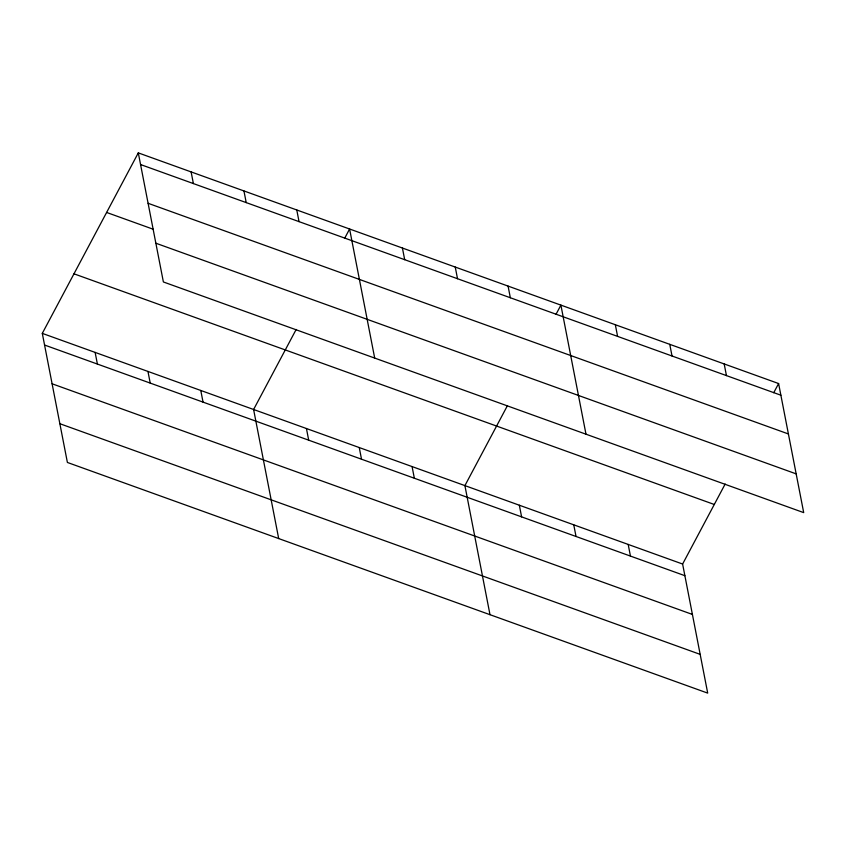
<?xml version="1.0" encoding="UTF-8"?>
<svg xmlns="http://www.w3.org/2000/svg" width="846" height="846" viewBox="0 0 846 846"><rect width="100%" height="100%" fill="white"/><g stroke="black" fill="none" stroke-linecap="round" stroke-linejoin="round"><path stroke-width="1.27" d="M725.17 484.018L682.616 564.039L707.7 693.117L67.394 462.455L42.3 333.377L138.3 152.883L778.606 383.545L803.7 512.623L163.384 281.961L138.3 152.883M296.163 329.475L253.599 409.496L278.694 538.574M344.724 238.17L349.599 229.002L374.693 358.08M507.463 405.594L464.909 485.615L489.993 614.693M556.034 314.289L560.898 305.12L585.992 434.199M773.741 392.713L778.606 383.545M140.563 164.547L780.879 395.209M148.092 203.294L788.409 433.956M106.617 212.452L153.306 229.266M155.854 243.214L796.171 473.876M73.983 273.818L714.288 504.48M42.3 333.377L682.616 564.039M44.563 345.031L684.879 575.692M52.103 383.788L692.409 614.439M59.855 423.709L700.171 654.37M724.187 363.939L726.45 375.603M669.757 344.333L672.02 355.997M615.328 324.727L617.601 336.391M628.187 544.433L630.45 556.086M573.757 524.827L576.031 536.48M508.076 286.096L510.339 297.75M519.338 505.221L521.601 516.874M455.254 267.061L457.517 278.725M402.421 248.037L404.695 259.69M412.076 466.58L414.35 478.244M359.254 447.555L361.517 459.209M296.777 209.977L299.04 221.631M306.432 428.52L308.695 440.184M243.944 190.942L246.218 202.606M191.122 171.918L193.385 183.571M200.777 390.461L203.04 402.125M147.955 371.436L150.218 383.09M95.122 352.401L97.396 364.066"/></g></svg>
